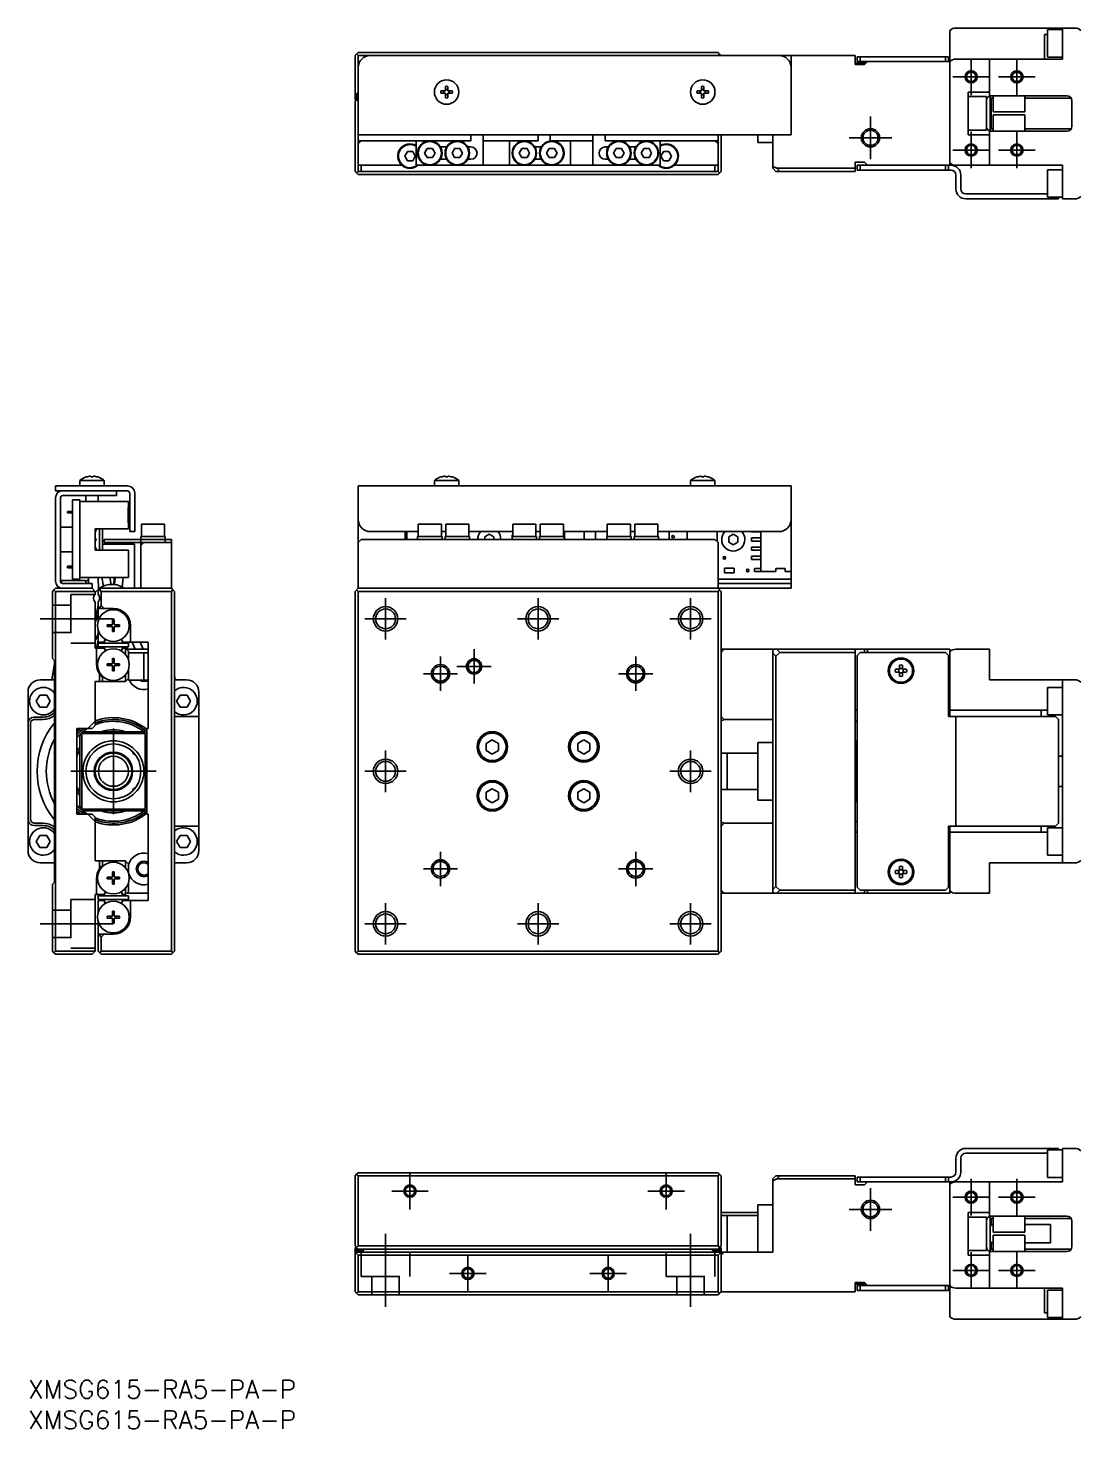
# Model space of a CAD drawing. Extents: x 0 to 560, y -8 to 222.
# Drawn here: x 0 to 172.6, y -8 to 221.7 of the extents above; entities that cross this region are included whole.
import ezdxf

# ---------------------------------------------------------------- set-up
doc = ezdxf.new("R2010")
doc.units = 0
doc.header["$LTSCALE"] = 0.5
doc.linetypes.add('CENTER', pattern=[50.8, 31.75, -6.35, 6.35, -6.35])
doc.linetypes.add('DASHED', pattern=[19.05, 12.7, -6.35])
for name, color, linetype in [('MSM_CENTER', 1, 'CENTER'), ('MSM_CONTINUOUS', 7, 'CONTINUOUS'), ('MSM_DASHED', 4, 'DASHED'), ('MSM_NARROW', 5, 'CONTINUOUS'), ('MSM_PART_NUMBER', 7, 'CONTINUOUS')]:
    doc.layers.add(name, color=color, linetype=linetype)
doc.styles.get("Standard").update_dxf_attribs({"font": 'txt.shx', "height": 1, "bigfont": 'bigfont.shx'})

# ---------------------------------------------------------------- blocks, each defined once
blk = doc.blocks.new('*U2')
at = {"layer": 'MSM_PART_NUMBER'}
blk.add_text('XMSG615-RA5-PA-P', height=3, dxfattribs=at).set_placement((0, -3))
blk = doc.blocks.new('*U3')
at = {"layer": 'MSM_PART_NUMBER'}
blk.add_text('XMSG615-RA5-PA-P', height=3, dxfattribs=at).set_placement((0, -8))

msp = doc.modelspace()

# ---------------------------------------------------------------- linework, layer by layer
at = {"layer": 'MSM_CENTER'}
for p, q in [((154.62, 216.66), (154.62, 210.66)), ((162.12, 216.66), (162.12, 210.66)), ((151.62, 213.66), (157.62, 213.66)), ((159.12, 213.66), (165.12, 213.66)), ((138.12, 200.16), (138.12, 207.16)), ((154.62, 204.66), (154.62, 198.66)), ((162.12, 204.66), (162.12, 198.66)), ((134.62, 203.66), (141.62, 203.66)), ((151.62, 201.66), (157.62, 201.66)), ((159.12, 201.66), (165.12, 201.66)), ((58.62, 121.41), (58.62, 128.21)), ((83.62, 121.41), (83.62, 128.21)), ((108.62, 121.41), (108.62, 128.21)), ((14, 124.81), (2, 124.81)), ((55.22, 124.81), (62.02, 124.81)), ((80.22, 124.81), (87.02, 124.81)), ((105.22, 124.81), (112.02, 124.81)), ((73.12, 114.21), (73.12, 119.81)), ((67.62, 113.01), (67.62, 118.61)), ((99.62, 113.01), (99.62, 118.61)), ((64.82, 115.81), (70.42, 115.81)), ((70.32, 117.01), (75.92, 117.01)), ((96.82, 115.81), (102.42, 115.81)), ((14, 92.81), (14, 106.81)), ((58.62, 96.41), (58.62, 103.21)), ((108.62, 96.41), (108.62, 103.21)), ((7, 99.81), (21, 99.81)), ((55.22, 99.81), (62.02, 99.81)), ((105.22, 99.81), (112.02, 99.81)), ((67.62, 81.01), (67.62, 86.61)), ((99.62, 81.01), (99.62, 86.61)), ((64.82, 83.81), (70.42, 83.81)), ((96.82, 83.81), (102.42, 83.81)), ((58.62, 71.41), (58.62, 78.21)), ((83.62, 71.41), (83.62, 78.21)), ((108.62, 71.41), (108.62, 78.21)), ((14, 74.81), (2, 74.81)), ((55.22, 74.81), (62.02, 74.81)), ((80.22, 74.81), (87.02, 74.81)), ((105.22, 74.81), (112.02, 74.81)), ((62.62, 34), (62.62, 28)), ((104.62, 34), (104.62, 28)), ((154.62, 33), (154.62, 27)), ((162.12, 33), (162.12, 27)), ((59.62, 31), (65.62, 31)), ((101.62, 31), (107.62, 31)), ((138.12, 24.5), (138.12, 31.5)), ((151.62, 30), (157.62, 30)), ((159.12, 30), (165.12, 30)), ((134.62, 28), (141.62, 28)), ((58.62, 24), (58.62, 12)), ((108.62, 24), (108.62, 12)), ((154.62, 21), (154.62, 15)), ((162.12, 21), (162.12, 15)), ((72.12, 20.5), (72.12, 14.5)), ((95.12, 20.5), (95.12, 14.5)), ((69.12, 17.5), (75.12, 17.5)), ((92.12, 17.5), (98.12, 17.5)), ((151.62, 18), (157.62, 18)), ((159.12, 18), (165.12, 18))]:
    msp.add_line(p, q, dxfattribs=at)
at = {"layer": 'MSM_CONTINUOUS'}
for p, q in [((151.12, 216.18), (151.12, 221.28)), ((152.12, 221.66), (171.62, 221.66)), ((166.62, 220.61), (167.12, 220.61)), ((166.62, 216.56), (166.62, 220.61)), ((167.12, 221.41), (167.12, 216.91)), ((169.62, 221.41), (167.12, 221.41)), ((169.62, 221.66), (169.62, 216.56)), ((53.62, 217.16), (54.12, 217.66)), ((53.62, 217.16), (53.62, 209.96)), ((53.87, 217.41), (54.12, 217.16)), ((54.12, 217.66), (113.12, 217.66)), ((54.12, 198.16), (54.12, 217.16)), ((54.12, 217.16), (135.62, 217.16)), ((113.62, 217.16), (113.12, 217.66)), ((113.12, 217.16), (113.37, 217.41)), ((125.12, 217.16), (125.12, 204.16)), ((135.62, 217.16), (135.62, 215.66)), ((137.37, 215.91), (135.62, 215.91)), ((135.92, 216.16), (135.92, 216.96)), ((135.92, 216.96), (150.92, 216.96)), ((151.12, 216.16), (135.92, 216.16)), ((136.42, 216.96), (136.42, 216.16)), ((137.62, 216.16), (137.12, 215.66)), ((150.42, 216.16), (150.42, 216.96)), ((150.92, 216.96), (150.92, 216.16)), ((151.12, 199.16), (151.12, 216.16)), ((152.12, 216.56), (169.62, 216.56)), ((157.62, 216.56), (157.62, 210.53)), ((167.12, 216.91), (169.62, 216.91)), ((135.62, 215.66), (137.12, 215.66)), ((67.7, 211.36), (68.42, 211.36)), ((68.42, 211.36), (68.42, 212.09)), ((68.82, 212.09), (68.82, 211.36)), ((68.82, 211.36), (69.55, 211.36)), ((109.7, 211.36), (110.42, 211.36)), ((110.42, 211.36), (110.42, 212.09)), ((110.82, 212.09), (110.82, 211.36)), ((110.82, 211.36), (111.55, 211.36)), ((54.12, 211.16), (53.62, 210.66)), ((54.12, 210.66), (53.62, 210.66)), ((53.62, 210.44), (54.12, 210.44)), ((53.62, 209.66), (54.12, 210.16)), ((53.72, 209.86), (53.62, 209.96)), ((53.62, 198.16), (53.62, 209.66)), ((53.72, 209.76), (53.72, 209.96)), ((53.87, 209.91), (54.12, 209.66)), ((54.12, 210.26), (54.02, 210.26)), ((68.42, 210.96), (67.7, 210.96)), ((68.42, 210.23), (68.42, 210.96)), ((68.82, 210.96), (68.82, 210.23)), ((69.55, 210.96), (68.82, 210.96)), ((110.42, 210.96), (109.7, 210.96)), ((110.42, 210.23), (110.42, 210.96)), ((110.82, 210.96), (110.82, 210.23)), ((111.55, 210.96), (110.82, 210.96)), ((154.12, 211.16), (157.62, 211.16)), ((154.12, 204.16), (154.12, 211.16)), ((157.12, 210.41), (154.12, 210.41)), ((157.12, 204.91), (157.12, 210.41)), ((157.62, 210.53), (157.72, 210.53)), ((157.64, 210.51), (157.72, 210.53)), ((157.72, 204.79), (157.72, 210.54)), ((157.92, 210.16), (157.72, 209.96)), ((157.92, 210.56), (170.32, 210.56)), ((157.92, 210.16), (157.92, 205.16)), ((158.22, 210.16), (157.92, 210.16)), ((158.22, 210.56), (158.22, 207.91)), ((163.42, 207.91), (163.42, 210.56)), ((171.02, 210.16), (163.42, 210.16)), ((171.12, 209.76), (171.12, 205.56)), ((158.22, 207.91), (163.42, 207.91)), ((158.22, 207.41), (158.22, 204.76)), ((163.42, 207.41), (158.22, 207.41)), ((163.42, 204.76), (163.42, 207.41)), ((154.12, 204.91), (157.12, 204.91)), ((157.62, 204.79), (157.62, 199.16)), ((157.62, 204.79), (157.72, 204.79)), ((157.72, 204.79), (157.63, 204.82)), ((157.72, 205.36), (157.92, 205.16)), ((157.92, 205.16), (158.22, 205.16)), ((170.32, 204.76), (157.92, 204.76)), ((163.42, 205.16), (171.02, 205.16)), ((125.12, 204.16), (54.12, 204.16)), ((72.62, 203.16), (54.12, 203.16)), ((54.12, 202.66), (54.62, 203.16)), ((63.62, 199.16), (63.62, 203.16)), ((68.64, 202.16), (67.61, 202.16)), ((72.62, 202.16), (72.11, 202.16)), ((72.62, 203.16), (72.62, 204.16)), ((74.62, 204.16), (74.62, 199.16)), ((83.62, 203.16), (74.62, 203.16)), ((78.92, 203.16), (78.92, 199.16)), ((84.14, 202.16), (83.11, 202.16)), ((83.62, 203.16), (83.62, 204.16)), ((85.62, 204.16), (85.62, 203.16)), ((85.62, 203.16), (92.62, 203.16)), ((88.92, 199.16), (88.92, 203.16)), ((92.62, 204.16), (92.62, 199.16)), ((94.62, 204.16), (94.62, 203.16)), ((94.62, 203.16), (113.12, 203.16)), ((95.14, 202.16), (94.62, 202.16)), ((99.64, 202.16), (98.61, 202.16)), ((103.62, 199.16), (103.62, 203.16)), ((112.62, 203.16), (113.12, 202.66)), ((113.12, 204.16), (113.12, 198.16)), ((113.62, 204.16), (113.62, 198.16)), ((119.62, 202.91), (119.62, 204.16)), ((119.62, 202.91), (122.12, 202.91)), ((122.12, 198.66), (122.12, 204.16)), ((157.62, 204.16), (154.12, 204.16)), ((61.76, 200.66), (62.19, 201.41)), ((62.19, 199.91), (61.76, 200.66)), ((62.19, 201.41), (63.06, 201.41)), ((63.06, 199.91), (62.19, 199.91)), ((63.06, 201.41), (63.49, 200.66)), ((63.49, 200.66), (63.06, 199.91)), ((65.01, 201.16), (65.44, 201.91)), ((65.44, 200.41), (65.01, 201.16)), ((65.44, 201.91), (66.31, 201.91)), ((66.31, 200.41), (65.44, 200.41)), ((66.31, 201.91), (66.74, 201.16)), ((66.74, 201.16), (66.31, 200.41)), ((67.61, 200.16), (68.64, 200.16)), ((69.51, 201.16), (69.94, 201.91)), ((69.94, 200.41), (69.51, 201.16)), ((69.94, 201.91), (70.81, 201.91)), ((70.81, 200.41), (69.94, 200.41)), ((70.81, 201.91), (71.24, 201.16)), ((71.24, 201.16), (70.81, 200.41)), ((72.11, 200.16), (72.62, 200.16)), ((80.51, 201.16), (80.94, 201.91)), ((80.94, 200.41), (80.51, 201.16)), ((80.94, 201.91), (81.81, 201.91)), ((81.81, 200.41), (80.94, 200.41)), ((81.81, 201.91), (82.24, 201.16)), ((82.24, 201.16), (81.81, 200.41)), ((83.11, 200.16), (84.14, 200.16)), ((85.01, 201.16), (85.44, 201.91)), ((85.44, 200.41), (85.01, 201.16)), ((85.44, 201.91), (86.31, 201.91)), ((86.31, 200.41), (85.44, 200.41)), ((86.31, 201.91), (86.74, 201.16)), ((86.74, 201.16), (86.31, 200.41)), ((94.62, 200.16), (95.14, 200.16)), ((96.01, 201.16), (96.44, 201.91)), ((96.44, 200.41), (96.01, 201.16)), ((96.44, 201.91), (97.31, 201.91)), ((97.31, 200.41), (96.44, 200.41)), ((97.31, 201.91), (97.74, 201.16)), ((97.74, 201.16), (97.31, 200.41)), ((98.61, 200.16), (99.64, 200.16)), ((100.51, 201.16), (100.94, 201.91)), ((100.94, 200.41), (100.51, 201.16)), ((100.94, 201.91), (101.81, 201.91)), ((101.81, 200.41), (100.94, 200.41)), ((101.81, 201.91), (102.24, 201.16)), ((102.24, 201.16), (101.81, 200.41)), ((103.76, 200.66), (104.19, 201.41)), ((104.19, 199.91), (103.76, 200.66)), ((104.19, 201.41), (105.06, 201.41)), ((105.06, 199.91), (104.19, 199.91)), ((105.06, 201.41), (105.49, 200.66)), ((105.49, 200.66), (105.06, 199.91)), ((54.12, 197.66), (53.62, 198.16)), ((54.12, 198.16), (53.87, 197.91)), ((54.12, 199.16), (61.3, 199.16)), ((113.12, 198.16), (54.12, 198.16)), ((113.12, 197.66), (54.12, 197.66)), ((54.62, 199.16), (54.62, 198.16)), ((103.62, 199.16), (63.62, 199.16)), ((105.95, 199.16), (113.12, 199.16)), ((112.62, 198.16), (112.62, 199.16)), ((113.37, 197.91), (113.12, 198.16)), ((113.12, 197.66), (113.62, 198.16)), ((122.12, 198.97), (122.74, 198.66)), ((122.62, 198.16), (122.12, 198.66)), ((135.62, 198.16), (122.62, 198.16)), ((122.74, 198.66), (135.62, 198.66)), ((122.74, 198.66), (123.24, 198.16)), ((137.12, 199.66), (135.62, 199.66)), ((135.62, 199.66), (135.62, 198.16)), ((135.92, 198.36), (135.92, 199.16)), ((135.92, 199.16), (151.32, 199.16)), ((151.32, 198.36), (135.92, 198.36)), ((136.42, 199.16), (136.42, 198.36)), ((137.12, 199.66), (137.62, 199.16)), ((150.42, 198.36), (150.42, 199.16)), ((150.92, 199.16), (150.92, 198.36)), ((169.62, 199.16), (152.12, 199.16)), ((152.12, 197.56), (152.12, 195.26)), ((152.92, 197.56), (152.92, 195.26)), ((167.12, 198.41), (167.12, 193.91)), ((169.62, 198.41), (167.12, 198.41)), ((169.62, 193.66), (169.62, 199.16)), ((153.72, 194.46), (167.12, 194.46)), ((168.92, 193.66), (153.72, 193.66)), ((167.12, 193.91), (169.62, 193.91)), ((168.42, 193.66), (168.42, 193.91)), ((168.92, 193.91), (168.92, 193.66)), ((171.62, 193.66), (169.62, 193.66)), ((12.5, 147.5), (8.5, 147.5)), ((8.5, 147.5), (8.5, 146.61)), ((9.57, 148.06), (9.55, 148.06)), ((10.3, 148.06), (10.3, 148.19)), ((10.7, 148.06), (10.3, 148.06)), ((10.7, 148.19), (10.7, 148.06)), ((11.45, 148.06), (11.43, 148.06)), ((12.5, 146.61), (12.5, 147.5)), ((70.62, 147.5), (66.62, 147.5)), ((66.62, 147.5), (66.62, 146.61)), ((67.7, 148.06), (67.67, 148.06)), ((68.42, 148.06), (68.42, 148.19)), ((68.82, 148.06), (68.42, 148.06)), ((68.82, 148.19), (68.82, 148.06)), ((69.57, 148.06), (69.55, 148.06)), ((70.62, 146.61), (70.62, 147.5)), ((112.62, 147.5), (108.62, 147.5)), ((108.62, 147.5), (108.62, 146.61)), ((109.7, 148.06), (109.67, 148.06)), ((110.42, 148.06), (110.42, 148.19)), ((110.82, 148.06), (110.42, 148.06)), ((110.82, 148.19), (110.82, 148.06)), ((111.57, 148.06), (111.55, 148.06)), ((112.62, 146.61), (112.62, 147.5)), ((4.5, 145.81), (4.5, 146.61)), ((4.5, 146.61), (16.3, 146.61)), ((16.2, 145.81), (4.5, 145.81)), ((5.7, 145.01), (14.5, 145.01)), ((9.5, 145.01), (9.5, 144.06)), ((11.5, 144.06), (11.5, 145.01)), ((14.5, 145.81), (14.5, 145.01)), ((16.7, 139.11), (16.7, 145.31)), ((17.5, 145.41), (17.5, 139.11)), ((54.12, 146.61), (54.12, 129.81)), ((54.12, 146.61), (125.12, 146.61)), ((125.12, 146.61), (125.12, 129.81)), ((4.5, 144.61), (4.5, 131.01)), ((5.3, 144.61), (5.3, 131.01)), ((6.5, 142.43), (6.5, 142.18)), ((7.3, 142.43), (6.5, 142.43)), ((7.3, 144.31), (8.5, 144.31)), ((7.3, 131.31), (7.3, 144.31)), ((8.5, 131.31), (8.5, 144.31)), ((16.5, 144.06), (8.5, 144.06)), ((16.4, 140.56), (16.4, 143.06)), ((16.5, 143.06), (16.4, 143.06)), ((16.5, 143.06), (16.5, 144.06)), ((7.3, 142.18), (6.5, 142.18)), ((16.4, 142.26), (16.5, 142.26)), ((16.4, 141.88), (16.5, 141.88)), ((16.4, 141.73), (16.5, 141.73)), ((16.4, 141.36), (16.5, 141.36)), ((16.5, 140.56), (16.4, 140.56)), ((16.5, 141.36), (16.5, 142.26)), ((16.5, 139.56), (16.5, 140.56)), ((22.4, 140.31), (18.6, 140.31)), ((18.6, 140.31), (18.6, 138.31)), ((22.4, 138.31), (22.4, 140.31)), ((67.77, 140.31), (63.97, 140.31)), ((63.97, 140.31), (63.97, 138.31)), ((67.77, 138.31), (67.77, 140.31)), ((72.27, 140.31), (68.47, 140.31)), ((68.47, 140.31), (68.47, 138.31)), ((72.27, 138.31), (72.27, 140.31)), ((83.27, 140.31), (79.47, 140.31)), ((79.47, 140.31), (79.47, 138.31)), ((83.27, 138.31), (83.27, 140.31)), ((87.77, 140.31), (83.97, 140.31)), ((83.97, 140.31), (83.97, 138.31)), ((87.77, 138.31), (87.77, 140.31)), ((98.77, 140.31), (94.97, 140.31)), ((94.97, 140.31), (94.97, 138.31)), ((98.77, 138.31), (98.77, 140.31)), ((103.27, 140.31), (99.47, 140.31)), ((99.47, 140.31), (99.47, 138.31)), ((103.27, 138.31), (103.27, 140.31)), ((7.3, 139.81), (5.3, 139.81)), ((11, 136.06), (11, 139.56)), ((11, 139.56), (16.5, 139.56)), ((11.7, 139.56), (11.7, 136.06)), ((12.2, 139.56), (12.2, 136.06)), ((12.5, 137.31), (12.5, 137.81)), ((22.5, 137.81), (12.5, 137.81)), ((17.5, 139.11), (16.7, 139.11)), ((18.5, 138.31), (18.5, 129.81)), ((18.5, 138.31), (22.5, 138.31)), ((22.5, 137.31), (22.5, 138.31)), ((22.5, 137.81), (23.5, 137.81)), ((23.5, 137.81), (23.5, 129.81)), ((54.62, 137.81), (54.12, 137.31)), ((54.62, 137.81), (112.62, 137.81)), ((63.97, 139.11), (56.12, 139.11)), ((61.82, 137.81), (61.82, 139.11)), ((62.12, 137.81), (62.12, 139.11)), ((63.87, 138.31), (67.87, 138.31)), ((63.87, 138.31), (63.87, 137.81)), ((68.47, 139.11), (67.77, 139.11)), ((67.87, 137.81), (67.87, 138.31)), ((68.37, 138.31), (72.37, 138.31)), ((68.37, 138.31), (68.37, 137.81)), ((79.47, 139.11), (72.27, 139.11)), ((72.37, 137.81), (72.37, 138.31)), ((74.87, 138.24), (75.62, 138.67)), ((74.87, 137.81), (74.87, 138.24)), ((75.62, 138.67), (76.37, 138.24)), ((76.37, 138.24), (76.37, 137.81)), ((79.37, 138.31), (83.37, 138.31)), ((79.37, 138.31), (79.37, 137.81)), ((83.97, 139.11), (83.27, 139.11)), ((83.37, 137.81), (83.37, 138.31)), ((83.87, 138.31), (87.87, 138.31)), ((83.87, 138.31), (83.87, 137.81)), ((94.97, 139.11), (87.77, 139.11)), ((87.87, 137.81), (87.87, 138.31)), ((87.96, 139.11), (87.96, 137.81)), ((91.16, 137.81), (91.16, 139.11)), ((93.04, 139.11), (93.04, 137.81)), ((94.87, 138.31), (98.87, 138.31)), ((94.87, 138.31), (94.87, 137.81)), ((99.47, 139.11), (98.77, 139.11)), ((98.87, 137.81), (98.87, 138.31)), ((99.37, 138.31), (103.37, 138.31)), ((99.37, 138.31), (99.37, 137.81)), ((123.12, 139.11), (103.27, 139.11)), ((103.37, 137.81), (103.37, 138.31)), ((105.12, 137.81), (105.12, 139.11)), ((108.07, 137.81), (108.07, 139.11)), ((113.12, 137.31), (112.62, 137.81)), ((112.97, 139.11), (112.97, 137.46)), ((114.87, 138.24), (115.62, 138.67)), ((114.87, 137.37), (114.87, 138.24)), ((115.62, 138.67), (116.37, 138.24)), ((116.37, 138.24), (116.37, 137.37)), ((118.62, 139.06), (118.62, 139.11)), ((118.62, 139.06), (120.12, 139.06)), ((118.62, 137.56), (118.62, 138.06)), ((120.12, 138.06), (118.62, 138.06)), ((120.12, 139.11), (120.12, 132.56)), ((5.3, 135.81), (7.3, 135.81)), ((16.5, 136.06), (11, 136.06)), ((12.2, 137.06), (17.47, 137.06)), ((12.5, 137.31), (23.5, 137.31)), ((16.5, 131.56), (16.5, 136.06)), ((17.47, 137.06), (17.47, 129.81)), ((18.5, 136.81), (19, 137.31)), ((113.12, 137.31), (113.12, 129.81)), ((115.62, 136.94), (114.87, 137.37)), ((116.37, 137.37), (115.62, 136.94)), ((118.62, 137.56), (120.12, 137.56)), ((118.62, 136.06), (118.62, 136.56)), ((120.12, 136.56), (118.62, 136.56)), ((118.62, 136.06), (120.12, 136.06)), ((7.3, 133.43), (6.5, 133.43)), ((6.5, 133.43), (6.5, 133.18)), ((118.62, 134.56), (118.62, 135.06)), ((120.12, 135.06), (118.62, 135.06)), ((118.62, 134.56), (120.12, 134.56)), ((5.5, 131.11), (9.5, 131.11)), ((5.5, 131.11), (5.5, 130.66)), ((7.3, 133.18), (6.5, 133.18)), ((7.3, 131.31), (8.5, 131.31)), ((8.5, 131.56), (16.5, 131.56)), ((9.5, 130.61), (9.5, 131.11)), ((9.65, 131.06), (9.5, 131.06)), ((9.9, 131.56), (9.9, 130.61)), ((11.48, 131.56), (11.54, 129.68)), ((12.11, 131.56), (12.35, 130.17)), ((13.62, 130.45), (13.43, 131.56)), ((14.12, 131.56), (14.09, 130.44)), ((14.3, 131.56), (14.2, 130.43)), ((15.46, 130), (15.6, 131.56)), ((125.12, 131.31), (113.12, 131.31)), ((114.16, 133.13), (114.16, 132.33)), ((115.76, 133.13), (114.16, 133.13)), ((114.16, 132.33), (115.76, 132.33)), ((115.76, 132.33), (115.76, 133.13)), ((119.12, 132.56), (119.12, 133.06)), ((120.12, 133.06), (119.12, 133.06)), ((119.12, 132.56), (122.62, 132.56)), ((122.62, 133.06), (124.12, 133.06)), ((122.62, 132.56), (122.62, 133.06)), ((124.12, 132.56), (124.12, 133.06)), ((124.12, 132.56), (125.12, 132.56)), ((4, 129.31), (4.25, 129.56)), ((4, 118.31), (4, 129.31)), ((4.25, 129.56), (4.5, 129.81)), ((4.5, 129.31), (4.25, 129.56)), ((4.5, 129.81), (10.5, 129.81)), ((4.5, 129.31), (4.5, 70.31)), ((11, 129.31), (4.5, 129.31)), ((5.7, 130.61), (10.5, 130.61)), ((10.5, 130.61), (10.5, 129.81)), ((10.5, 129.81), (11, 129.31)), ((11, 129.31), (11, 128.87)), ((11.5, 129.31), (12, 129.81)), ((11.5, 128.87), (11.5, 129.31)), ((12, 129.31), (11.75, 129.56)), ((12, 129.81), (23.5, 129.81)), ((23.5, 129.31), (12, 129.31)), ((12, 129.31), (12, 127.01)), ((23.5, 129.81), (23.75, 129.56)), ((23.75, 129.56), (23.5, 129.31)), ((23.5, 70.31), (23.5, 129.31)), ((23.75, 129.56), (24, 129.31)), ((24, 129.31), (24, 70.31)), ((54.12, 129.81), (53.62, 129.31)), ((53.62, 70.31), (53.62, 129.31)), ((53.87, 129.56), (54.12, 129.31)), ((54.12, 129.81), (125.12, 129.81)), ((54.12, 129.31), (54.12, 70.31)), ((113.12, 129.31), (54.12, 129.31)), ((125.12, 130.61), (113.12, 130.61)), ((113.62, 129.31), (113.12, 129.81)), ((113.12, 129.31), (113.37, 129.56)), ((113.12, 70.31), (113.12, 129.31)), ((113.62, 129.31), (113.62, 70.31)), ((11, 127.54), (11, 120.01)), ((11.5, 126.97), (11, 124.67)), ((11.5, 124.42), (11.5, 127.54)), ((14, 126.51), (11.5, 126.51)), ((12, 127.01), (11.65, 126.51)), ((12.5, 126.51), (12, 127.01)), ((11.5, 125.44), (11, 124.26)), ((13.86, 124.71), (14.15, 124.71)), ((13.86, 123.91), (13.86, 124.71)), ((14.15, 124.18), (13.86, 124.18)), ((14.15, 123.91), (14.15, 124.71)), ((11, 121.19), (11.5, 122.37)), ((11.5, 121.01), (11.5, 122.99)), ((13, 123.85), (13.8, 123.85)), ((13, 123.85), (13, 123.56)), ((13, 123.56), (13.8, 123.56)), ((13.53, 123.56), (13.53, 123.85)), ((13.86, 122.71), (13.86, 123.5)), ((13.86, 123.24), (14.15, 123.24)), ((13.86, 122.71), (14.15, 122.71)), ((14.15, 122.71), (14.15, 123.5)), ((14.21, 123.85), (15, 123.85)), ((14.21, 123.56), (15, 123.56)), ((14.47, 123.56), (14.47, 123.85)), ((15, 123.85), (15, 123.56)), ((16.8, 123.71), (16.8, 121.01)), ((11, 120.01), (12.45, 120.01)), ((11.21, 120.01), (11.5, 121.32)), ((11.23, 117.35), (11.23, 120.01)), ((12.45, 121.01), (11.5, 121.01)), ((11.5, 120.21), (11.5, 120.81)), ((16.5, 120.81), (11.5, 120.81)), ((16.5, 120.21), (11.5, 120.21)), ((12.33, 120.01), (12.34, 120.21)), ((12.39, 120.81), (12.41, 121.01)), ((12.62, 121.3), (12.45, 121.01)), ((12.58, 119.78), (12.45, 120.01)), ((12.58, 121.21), (12.57, 121.21)), ((12.58, 119.81), (12.57, 119.81)), ((12.63, 121.32), (12.63, 121.31)), ((15.55, 121.01), (15.38, 121.3)), ((15.55, 120.01), (15.42, 119.78)), ((15.43, 119.81), (15.42, 119.81)), ((19.7, 121.01), (15.55, 121.01)), ((15.55, 120.01), (16, 120.01)), ((15.93, 121.01), (15.99, 120.81)), ((16, 118.97), (16, 120.01)), ((16, 120.01), (16.5, 119.51)), ((16.19, 120.21), (16.31, 119.81)), ((19.7, 119.81), (16.2, 119.81)), ((16.5, 120.21), (16.5, 120.81)), ((16.5, 119.51), (16.5, 118.02)), ((17.08, 121.01), (17.59, 119.81)), ((17.57, 119.81), (17.53, 119.94)), ((18.89, 119.81), (18.38, 121.01)), ((19.7, 106.81), (19.7, 121.01)), ((113.62, 119.31), (114.12, 119.81)), ((151.12, 119.81), (113.62, 119.81)), ((122.12, 79.81), (122.12, 119.81)), ((122.74, 119.81), (123.24, 119.31)), ((135.62, 119.81), (135.62, 79.81)), ((137.12, 119.31), (137.12, 119.81)), ((137.62, 119.81), (137.62, 119.31)), ((151.12, 108.81), (151.12, 119.81)), ((152.12, 119.81), (157.62, 119.81)), ((157.62, 114.81), (157.62, 119.81)), ((3.88, 114.81), (4.35, 117.49)), ((4.35, 117.96), (4, 118.31)), ((4.35, 81.66), (4.35, 117.96)), ((13, 117.45), (13.8, 117.45)), ((13, 117.45), (13, 117.16)), ((13, 117.16), (13.8, 117.16)), ((13.53, 117.16), (13.53, 117.45)), ((13.86, 118.31), (14.15, 118.31)), ((13.86, 117.51), (13.86, 118.31)), ((14.15, 117.78), (13.86, 117.78)), ((14.15, 117.51), (14.15, 118.31)), ((14.21, 117.45), (15, 117.45)), ((14.21, 117.16), (15, 117.16)), ((14.47, 117.16), (14.47, 117.45)), ((15, 117.45), (15, 117.16)), ((19.7, 119.26), (16.5, 119.26)), ((19, 114.76), (19, 119.26)), ((122.62, 118.69), (122.12, 119.19)), ((123.24, 119.31), (122.62, 118.69)), ((122.62, 118.69), (122.62, 80.92)), ((135.62, 119.31), (123.24, 119.31)), ((136.42, 119.31), (135.92, 118.81)), ((135.92, 118.81), (135.92, 80.81)), ((150.42, 119.31), (136.42, 119.31)), ((142.88, 117.23), (142.88, 116.55)), ((143.36, 116.55), (143.36, 117.23)), ((150.92, 118.81), (150.42, 119.31)), ((150.92, 108.81), (150.92, 118.81)), ((11.7, 114.51), (11.7, 115.79)), ((12.2, 115.23), (12.2, 114.51)), ((13.86, 116.31), (13.86, 117.1)), ((13.86, 116.84), (14.15, 116.84)), ((13.86, 116.31), (14.15, 116.31)), ((14.15, 116.31), (14.15, 117.1)), ((16, 114.51), (16, 115.64)), ((16.5, 115.01), (16, 114.51)), ((16.5, 116.59), (16.5, 114.76)), ((24, 115.51), (24.12, 114.81)), ((142.88, 116.55), (142.21, 116.55)), ((142.21, 116.07), (142.88, 116.07)), ((142.88, 116.07), (142.88, 115.39)), ((144.04, 116.55), (143.36, 116.55)), ((143.36, 115.39), (143.36, 116.07)), ((143.36, 116.07), (144.04, 116.07)), ((0, 112.81), (0, 86.81)), ((2, 114.81), (4.35, 114.81)), ((16, 114.51), (11, 114.51)), ((11, 114.51), (11, 107.31)), ((16.5, 114.76), (19.7, 114.76)), ((26, 114.81), (24, 114.81)), ((28, 112.81), (28, 108.81)), ((171.62, 114.81), (157.62, 114.81)), ((167.12, 113.56), (167.12, 109.06)), ((169.62, 113.56), (167.12, 113.56)), ((169.62, 84.81), (169.62, 114.81)), ((1.35, 111.31), (1.92, 112.31)), ((1.92, 110.31), (1.35, 111.31)), ((1.92, 112.31), (3.08, 112.31)), ((3.08, 110.31), (1.92, 110.31)), ((3.08, 112.31), (3.65, 111.31)), ((3.65, 111.31), (3.08, 110.31)), ((24.35, 111.31), (24.92, 112.31)), ((24.92, 110.31), (24.35, 111.31)), ((24.92, 112.31), (26.08, 112.31)), ((26.08, 110.31), (24.92, 110.31)), ((26.08, 112.31), (26.65, 111.31)), ((26.65, 111.31), (26.08, 110.31)), ((1, 108.71), (2.5, 108.71)), ((1.13, 108.32), (2.5, 108.32)), ((9.79, 106.81), (11, 108.01)), ((28, 108.81), (24, 108.81)), ((28, 108.81), (28, 90.81)), ((114.12, 108.29), (113.62, 108.79)), ((113.62, 108.11), (114.12, 108.29)), ((122.12, 108.29), (114.12, 108.29)), ((135.92, 109.81), (135.62, 109.81)), ((135.62, 108.06), (135.92, 108.06)), ((167.12, 109.81), (150.92, 109.81)), ((150.92, 108.81), (168.42, 108.81)), ((152.12, 90.81), (152.12, 108.81)), ((166.12, 108.81), (166.12, 109.81)), ((167.12, 109.06), (169.62, 109.06)), ((168.92, 108.31), (168.42, 108.81)), ((168.92, 108.31), (168.92, 91.31)), ((0.38, 92.03), (0.38, 107.58)), ((10.5, 106.81), (8, 106.81)), ((8, 106.81), (8, 92.81)), ((8.5, 105.51), (9, 106.01)), ((8.8, 105.81), (8.8, 93.81)), ((9, 106.01), (9.3, 106.31)), ((19, 106.01), (9, 106.01)), ((9.3, 106.31), (18.7, 106.31)), ((11, 107.31), (10.5, 106.81)), ((18.7, 106.31), (19, 106.01)), ((19.5, 105.51), (19, 106.01)), ((19.2, 93.81), (19.2, 105.81)), ((19.5, 92.81), (19.5, 106.81)), ((19.5, 106.81), (19.7, 106.81)), ((8.5, 94.11), (8.5, 105.51)), ((75.12, 104.38), (76.12, 104.96)), ((75.12, 103.23), (75.12, 104.38)), ((76.12, 104.96), (77.12, 104.38)), ((77.12, 104.38), (77.12, 103.23)), ((90.12, 104.38), (91.12, 104.96)), ((90.12, 103.23), (90.12, 104.38)), ((91.12, 104.96), (92.12, 104.38)), ((92.12, 104.38), (92.12, 103.23)), ((119.62, 95.06), (119.62, 104.56)), ((122.12, 104.56), (119.62, 104.56)), ((135.82, 104.81), (135.62, 104.61)), ((135.82, 104.81), (135.82, 94.81)), ((135.92, 104.81), (135.82, 104.81)), ((17.2, 102.78), (17.2, 102.97)), ((17.2, 102.78), (17.43, 102.56)), ((17.43, 102.73), (17.43, 102.56)), ((17.43, 102.56), (17.56, 102.56)), ((17.56, 102.56), (17.56, 102.56)), ((76.12, 102.65), (75.12, 103.23)), ((77.12, 103.23), (76.12, 102.65)), ((91.12, 102.65), (90.12, 103.23)), ((92.12, 103.23), (91.12, 102.65)), ((119.62, 102.81), (113.62, 102.81)), ((114.62, 96.81), (114.62, 102.81)), ((169.62, 102.31), (168.92, 102.31)), ((11.04, 98.75), (11.04, 98.74)), ((12.56, 97.01), (12.63, 97.01)), ((12.69, 96.94), (12.63, 97.01)), ((15.38, 97.01), (15.31, 96.94)), ((15.38, 97.01), (15.44, 97.01)), ((16.97, 98.74), (16.97, 98.74)), ((17.43, 97.06), (17.2, 96.83)), ((17.2, 96.64), (17.2, 96.83)), ((17.43, 97.06), (17.43, 96.89)), ((17.56, 97.06), (17.43, 97.06)), ((17.56, 97.06), (17.56, 97.06)), ((75.12, 96.38), (76.12, 96.96)), ((76.12, 96.96), (77.12, 96.38)), ((90.12, 96.38), (91.12, 96.96)), ((91.12, 96.96), (92.12, 96.38)), ((113.62, 96.81), (119.62, 96.81)), ((168.92, 97.31), (169.62, 97.31)), ((75.12, 95.23), (75.12, 96.38)), ((76.12, 94.65), (75.12, 95.23)), ((77.12, 95.23), (76.12, 94.65)), ((77.12, 96.38), (77.12, 95.23)), ((90.12, 95.23), (90.12, 96.38)), ((91.12, 94.65), (90.12, 95.23)), ((92.12, 95.23), (91.12, 94.65)), ((92.12, 96.38), (92.12, 95.23)), ((119.62, 95.06), (122.12, 95.06)), ((135.62, 95.01), (135.82, 94.81)), ((135.82, 94.81), (135.92, 94.81)), ((8, 92.81), (10.5, 92.81)), ((8.8, 93.81), (8.5, 94.11)), ((8.8, 93.81), (9, 93.61)), ((9, 93.61), (19, 93.61)), ((9.3, 93.31), (9, 93.61)), ((18.7, 93.31), (9.3, 93.31)), ((11, 91.6), (9.79, 92.81)), ((10.5, 92.81), (11, 92.31)), ((11, 92.31), (11, 85.11)), ((19, 93.61), (18.7, 93.31)), ((19, 93.61), (19.2, 93.81)), ((19.5, 94.11), (19.2, 93.81)), ((19.7, 92.81), (19.5, 92.81)), ((19.7, 78.61), (19.7, 92.81)), ((2.5, 90.91), (1, 90.91)), ((2.5, 91.29), (1.13, 91.29)), ((24, 90.81), (28, 90.81)), ((28, 90.81), (28, 86.81)), ((114.12, 91.32), (113.62, 91.5)), ((113.62, 90.82), (114.12, 91.32)), ((114.12, 91.32), (122.12, 91.32)), ((135.92, 91.56), (135.62, 91.56)), ((135.62, 89.81), (135.92, 89.81)), ((150.92, 80.81), (150.92, 90.81)), ((150.92, 90.81), (168.42, 90.81)), ((150.92, 89.81), (167.12, 89.81)), ((151.12, 79.81), (151.12, 90.81)), ((166.12, 89.81), (166.12, 90.81)), ((167.12, 90.56), (167.12, 86.06)), ((169.62, 90.56), (167.12, 90.56)), ((168.42, 90.81), (168.92, 91.31)), ((1.35, 88.31), (1.92, 89.31)), ((1.92, 87.31), (1.35, 88.31)), ((1.92, 89.31), (3.08, 89.31)), ((3.08, 87.31), (1.92, 87.31)), ((3.08, 89.31), (3.65, 88.31)), ((3.65, 88.31), (3.08, 87.31)), ((24.35, 88.31), (24.92, 89.31)), ((24.92, 87.31), (24.35, 88.31)), ((24.92, 89.31), (26.08, 89.31)), ((26.08, 87.31), (24.92, 87.31)), ((26.08, 89.31), (26.65, 88.31)), ((26.65, 88.31), (26.08, 87.31)), ((11, 85.11), (16, 85.11)), ((11.7, 83.82), (11.7, 85.11)), ((12.2, 85.11), (12.2, 84.39)), ((16, 83.97), (16, 85.11)), ((16, 85.11), (16.5, 84.61)), ((167.12, 86.06), (169.62, 86.06)), ((4.35, 84.81), (2, 84.81)), ((13.86, 83.31), (14.15, 83.31)), ((13.86, 82.51), (13.86, 83.31)), ((14.15, 82.78), (13.86, 82.78)), ((14.15, 82.51), (14.15, 83.31)), ((16.5, 84.61), (16.5, 83.02)), ((24, 84.81), (26, 84.81)), ((142.88, 83.55), (142.21, 83.55)), ((142.21, 83.07), (142.88, 83.07)), ((142.88, 84.23), (142.88, 83.55)), ((142.88, 83.07), (142.88, 82.39)), ((143.36, 83.55), (143.36, 84.23)), ((144.04, 83.55), (143.36, 83.55)), ((143.36, 82.39), (143.36, 83.07)), ((143.36, 83.07), (144.04, 83.07)), ((157.62, 84.81), (171.62, 84.81)), ((157.62, 84.81), (157.62, 79.81)), ((4, 81.31), (4.35, 81.66)), ((4, 70.31), (4, 81.31)), ((11.23, 79.61), (11.23, 82.26)), ((13, 82.45), (13.8, 82.45)), ((13, 82.45), (13, 82.16)), ((13, 82.16), (13.8, 82.16)), ((13.53, 82.16), (13.53, 82.45)), ((13.86, 81.31), (13.86, 82.1)), ((13.86, 81.84), (14.15, 81.84)), ((13.86, 81.31), (14.15, 81.31)), ((14.15, 81.31), (14.15, 82.1)), ((14.21, 82.45), (15, 82.45)), ((14.21, 82.16), (15, 82.16)), ((14.47, 82.16), (14.47, 82.45)), ((15, 82.45), (15, 82.16)), ((16, 79.61), (16, 80.64)), ((16.5, 81.59), (16.5, 80.11)), ((122.12, 80.42), (122.62, 80.92)), ((122.62, 80.92), (123.24, 80.31)), ((135.92, 80.81), (136.42, 80.31)), ((150.42, 80.31), (150.92, 80.81)), ((12.45, 79.61), (11, 79.61)), ((11, 79.61), (11, 70.31)), ((11.5, 78.81), (11.5, 79.41)), ((16.5, 79.41), (11.5, 79.41)), ((16.5, 78.81), (11.5, 78.81)), ((11.5, 78.61), (12.45, 78.61)), ((11.5, 76.62), (11.5, 78.61)), ((12.45, 79.61), (12.58, 79.83)), ((12.45, 78.61), (12.62, 78.31)), ((12.58, 79.81), (12.57, 79.81)), ((15.38, 78.31), (15.55, 78.61)), ((15.42, 79.83), (15.55, 79.61)), ((15.43, 79.81), (15.42, 79.81)), ((16, 79.61), (15.55, 79.61)), ((15.55, 78.61), (19.7, 78.61)), ((16.5, 80.11), (16, 79.61)), ((19.7, 79.81), (16.2, 79.81)), ((16.5, 78.81), (16.5, 79.41)), ((16.8, 78.61), (16.8, 75.91)), ((114.12, 79.81), (113.62, 80.31)), ((113.62, 79.81), (151.12, 79.81)), ((123.24, 80.31), (122.74, 79.81)), ((123.24, 80.31), (135.62, 80.31)), ((136.42, 80.31), (150.42, 80.31)), ((137.12, 79.81), (137.12, 80.31)), ((137.62, 80.31), (137.62, 79.81)), ((157.62, 79.81), (152.12, 79.81)), ((13, 76.05), (13.8, 76.05)), ((13, 76.05), (13, 75.76)), ((13.53, 75.76), (13.53, 76.05)), ((13.86, 76.91), (14.15, 76.91)), ((13.86, 76.11), (13.86, 76.91)), ((14.15, 76.38), (13.86, 76.38)), ((14.15, 76.11), (14.15, 76.91)), ((14.21, 76.05), (15, 76.05)), ((14.47, 75.76), (14.47, 76.05)), ((15, 76.05), (15, 75.76)), ((11.5, 70.31), (11.5, 75.19)), ((13, 75.76), (13.8, 75.76)), ((13.86, 74.91), (13.86, 75.7)), ((13.86, 75.44), (14.15, 75.44)), ((13.86, 74.91), (14.15, 74.91)), ((14.15, 74.91), (14.15, 75.7)), ((14.21, 75.76), (15, 75.76)), ((11.5, 73.11), (14, 73.11)), ((11.65, 73.11), (12, 72.61)), ((12, 72.61), (12.5, 73.11)), ((12, 72.61), (12, 70.31)), ((4.25, 70.06), (4, 70.31)), ((4.25, 70.06), (4.5, 70.31)), ((4.5, 69.81), (4.25, 70.06)), ((4.5, 70.31), (11, 70.31)), ((10.5, 69.81), (4.5, 69.81)), ((11, 70.31), (10.5, 69.81)), ((12, 69.81), (11.5, 70.31)), ((11.75, 70.06), (12, 70.31)), ((12, 70.31), (23.5, 70.31)), ((23.5, 69.81), (12, 69.81)), ((23.5, 70.31), (23.75, 70.06)), ((23.75, 70.06), (23.5, 69.81)), ((24, 70.31), (23.75, 70.06)), ((53.62, 70.31), (53.87, 70.06)), ((54.12, 70.31), (53.87, 70.06)), ((53.87, 70.06), (54.12, 69.81)), ((54.12, 70.31), (113.12, 70.31)), ((113.12, 69.81), (54.12, 69.81)), ((113.37, 70.06), (113.12, 70.31)), ((113.12, 69.81), (113.62, 70.31)), ((153.72, 38), (168.92, 38)), ((153.72, 37.2), (167.12, 37.2)), ((167.12, 37.75), (167.12, 33.25)), ((169.62, 37.75), (167.12, 37.75)), ((168.42, 37.75), (168.42, 38)), ((168.92, 38), (168.92, 37.75)), ((169.62, 32.5), (169.62, 38)), ((169.62, 38), (171.62, 38)), ((152.12, 34.1), (152.12, 36.4)), ((152.92, 36.4), (152.92, 34.1)), ((53.62, 33.5), (53.87, 33.75)), ((53.62, 22), (53.62, 33.5)), ((54.12, 34), (53.87, 33.75)), ((53.87, 33.75), (54.12, 33.5)), ((54.12, 34), (113.12, 34)), ((113.12, 33.5), (54.12, 33.5)), ((54.12, 33.5), (54.12, 22)), ((113.62, 33.5), (113.12, 34)), ((113.12, 33.5), (113.37, 33.75)), ((113.12, 22), (113.12, 33.5)), ((113.62, 33.5), (113.62, 22)), ((122.12, 33), (122.62, 33.5)), ((122.12, 33), (122.12, 21)), ((122.74, 33), (122.12, 32.69)), ((122.62, 33.5), (135.62, 33.5)), ((123.24, 33.5), (122.74, 33)), ((135.62, 33), (122.74, 33)), ((135.62, 33.5), (135.62, 32)), ((135.92, 32.5), (135.92, 33.3)), ((135.92, 33.3), (151.32, 33.3)), ((151.32, 32.5), (135.92, 32.5)), ((136.42, 33.3), (136.42, 32.5)), ((137.62, 32.5), (137.12, 32)), ((150.42, 32.5), (150.42, 33.3)), ((150.92, 33.3), (150.92, 32.5)), ((151.12, 32.5), (151.12, 15.5)), ((152.12, 32.5), (169.62, 32.5)), ((157.62, 26.87), (157.62, 32.5)), ((167.12, 33.25), (169.62, 33.25)), ((135.62, 32), (137.12, 32)), ((119.62, 21), (119.62, 28.75)), ((122.12, 28.75), (119.62, 28.75)), ((119.62, 27.5), (113.62, 27.5)), ((119.62, 27), (113.62, 27)), ((114.62, 21), (114.62, 27)), ((154.12, 27.5), (157.62, 27.5)), ((154.12, 20.5), (154.12, 27.5)), ((157.12, 26.75), (154.12, 26.75)), ((157.12, 21.25), (157.12, 26.75)), ((157.62, 26.87), (157.72, 26.87)), ((157.64, 26.85), (157.72, 26.87)), ((157.72, 21.12), (157.72, 26.88)), ((157.92, 26.5), (157.72, 26.3)), ((157.72, 25.13), (157.92, 25.5)), ((157.92, 26.9), (170.32, 26.9)), ((157.92, 26.5), (157.92, 25.5)), ((158.22, 26.5), (157.92, 26.5)), ((157.92, 25.5), (158.22, 25.5)), ((158.22, 26.9), (158.22, 24.25)), ((163.42, 24.25), (163.42, 26.9)), ((171.02, 26.5), (163.42, 26.5)), ((163.42, 25.5), (167.62, 25.5)), ((167.62, 22.5), (167.62, 25.5)), ((171.12, 26.1), (171.12, 21.9)), ((158.22, 24.25), (163.42, 24.25)), ((158.22, 23.75), (158.22, 21.1)), ((163.42, 23.75), (158.22, 23.75)), ((163.42, 21.1), (163.42, 23.75)), ((54.12, 21.5), (53.62, 22)), ((53.62, 21.7), (53.72, 21.8)), ((53.62, 14.5), (53.62, 21.7)), ((53.62, 21.23), (55.02, 21.23)), ((53.62, 21), (54.12, 20.5)), ((53.62, 21), (122.12, 21)), ((53.72, 21.7), (53.72, 21.9)), ((54.12, 22), (53.87, 21.75)), ((54.02, 21.4), (54.72, 21.4)), ((54.12, 22), (113.12, 22)), ((113.12, 21.5), (54.12, 21.5)), ((55.02, 21.5), (55.02, 21.23)), ((112.22, 21.5), (112.22, 21.23)), ((113.62, 21.23), (112.22, 21.23)), ((112.52, 21.4), (113.22, 21.4)), ((113.37, 21.75), (113.12, 22)), ((113.12, 21.5), (113.62, 22)), ((113.12, 20.5), (113.62, 21)), ((113.52, 21.9), (113.52, 21.7)), ((113.52, 21.8), (113.62, 21.7)), ((113.62, 21.7), (113.62, 14.5)), ((113.62, 20.5), (114.12, 21)), ((154.12, 21.25), (157.12, 21.25)), ((157.62, 21.13), (157.62, 15.1)), ((157.62, 21.13), (157.72, 21.13)), ((157.72, 21.13), (157.63, 21.16)), ((157.92, 22.5), (157.72, 22.87)), ((157.72, 21.7), (157.92, 21.5)), ((157.92, 22.5), (157.92, 21.5)), ((157.92, 22.5), (158.22, 22.5)), ((157.92, 21.5), (158.22, 21.5)), ((170.32, 21.1), (157.92, 21.1)), ((163.42, 22.5), (167.62, 22.5)), ((163.42, 21.5), (171.02, 21.5)), ((113.12, 20.5), (54.12, 20.5)), ((54.12, 20.5), (54.12, 14.5)), ((113.12, 14.5), (113.12, 20.5)), ((157.62, 20.5), (154.12, 20.5)), ((54.12, 14), (53.62, 14.5)), ((54.12, 14.5), (53.87, 14.25)), ((54.12, 14.5), (113.12, 14.5)), ((113.12, 14), (54.12, 14)), ((113.37, 14.25), (113.12, 14.5)), ((113.12, 14), (113.37, 14.25)), ((113.62, 14.5), (113.37, 14.25)), ((113.62, 14.5), (135.62, 14.5)), ((137.12, 16), (135.62, 16)), ((135.62, 14.5), (135.62, 16)), ((135.62, 15.75), (137.37, 15.75)), ((135.92, 14.7), (135.92, 15.5)), ((135.92, 15.5), (151.12, 15.5)), ((150.92, 14.7), (135.92, 14.7)), ((136.42, 15.5), (136.42, 14.7)), ((137.12, 16), (137.62, 15.5)), ((150.42, 14.7), (150.42, 15.5)), ((150.92, 15.5), (150.92, 14.7)), ((151.12, 15.48), (151.12, 10.38)), ((169.62, 15.1), (152.12, 15.1)), ((166.62, 11.05), (166.62, 15.1)), ((167.12, 14.75), (167.12, 10.25)), ((169.62, 14.75), (167.12, 14.75)), ((169.62, 10), (169.62, 15.1)), ((171.62, 10), (152.12, 10)), ((167.12, 11.05), (166.62, 11.05)), ((167.12, 10.25), (169.62, 10.25))]:
    msp.add_line(p, q, dxfattribs=at)
for centre, radius in [((154.62, 213.66), 0.783), ((162.12, 213.66), 0.783), ((138.12, 203.66), 1.23), ((65.87, 201.16), 2), ((70.37, 201.16), 2), ((81.37, 201.16), 2), ((85.87, 201.16), 2), ((96.87, 201.16), 2), ((101.37, 201.16), 2), ((154.62, 201.66), 0.783), ((162.12, 201.66), 0.783), ((73.12, 117.01), 1.01), ((14, 99.81), 4.5), ((14, 99.81), 3), ((62.62, 31), 0.783), ((104.62, 31), 0.783), ((154.62, 30), 0.783), ((162.12, 30), 0.783), ((138.12, 28), 1.23), ((154.62, 18), 0.783), ((162.12, 18), 0.783), ((72.12, 17.5), 0.783), ((95.12, 17.5), 0.783)]:
    msp.add_circle(centre, radius, dxfattribs=at)
at = {"layer": 'MSM_CONTINUOUS', "extrusion": (0, 0, -1)}
for centre, radius in [((-68.62, 211.16), 2), ((-110.62, 211.16), 2), ((-65.87, 201.16), 1.9), ((-70.37, 201.16), 1.9), ((-81.37, 201.16), 1.9), ((-85.87, 201.16), 1.9), ((-96.87, 201.16), 1.9), ((-101.37, 201.16), 1.9), ((-105.76, 138.28), 0.2), ((-114.16, 134.81), 0.2), ((-117.98, 132.73), 0.2), ((-58.62, 124.81), 1.62), ((-83.62, 124.81), 1.62), ((-108.62, 124.81), 1.62), ((-14, 123.71), 2.6), ((-14, 117.31), 2.6), ((-143.12, 116.31), 2.1), ((-143.12, 116.31), 1.9), ((-67.62, 115.81), 1.23), ((-99.62, 115.81), 1.23), ((-76.12, 103.81), 2.5), ((-76.12, 103.81), 2.25), ((-91.12, 103.81), 2.5), ((-91.12, 103.81), 2.25), ((-14, 99.81), 5), ((-14, 99.81), 3.15), ((-58.62, 99.81), 1.62), ((-108.62, 99.81), 1.62), ((-76.12, 95.81), 2.5), ((-76.12, 95.81), 2.25), ((-91.12, 95.81), 2.5), ((-91.12, 95.81), 2.25), ((-67.62, 83.81), 1.23), ((-99.62, 83.81), 1.23), ((-143.12, 83.31), 2.1), ((-143.12, 83.31), 1.9), ((-14, 82.31), 2.6), ((-14, 75.91), 2.6), ((-58.62, 74.81), 1.62), ((-83.62, 74.81), 1.62), ((-108.62, 74.81), 1.62)]:
    msp.add_circle(centre, radius, dxfattribs=at)
at = {"layer": 'MSM_CONTINUOUS'}
for centre, radius, start, end in [((152.12, 220.16), 1.5, 90, 131.8103), ((56.12, 215.16), 2, 90, 180), ((123.12, 215.16), 2, 0, 90), ((152.12, 215.06), 1.5, 90, 131.8103), ((68.62, 211.16), 0.435, 152.6335, 207.3665), ((68.62, 211.16), 0.435, 62.6335, 117.3665), ((68.62, 211.16), 0.435, 332.6335, 27.3665), ((110.62, 211.16), 0.435, 152.6335, 207.3665), ((110.62, 211.16), 0.435, 62.6335, 117.3665), ((110.62, 211.16), 0.435, 332.6335, 27.3665), ((54.02, 209.96), 0.3, 90, 180), ((68.62, 211.16), 0.435, 242.6335, 297.3665), ((110.62, 211.16), 0.435, 242.6335, 297.3665), ((157.92, 209.76), 0.8, 111.0174, 180.0011), ((157.92, 205.56), 0.8, 179.9993, 248.456), ((62.62, 200.66), 2, 60, 311.4096), ((72.62, 201.16), 1, 270, 90), ((94.62, 201.16), 1, 90, 270), ((104.62, 200.66), 2, 228.5904, 120), ((86.92, 201.16), 1, 334.6316, 25.3684), ((152.12, 200.66), 1.5, 228.1897, 270), ((151.32, 197.56), 1.6, 0, 90), ((153.72, 195.26), 1.6, 180, 270), ((10.5, 145.01), 3.2, 107.27, 128.6822), ((10.5, 145.01), 3.19, 93.5904, 106.9053), ((10.5, 145.01), 3.19, 73.0947, 86.4096), ((10.5, 145.01), 3.2, 51.3178, 72.73), ((68.62, 145.01), 3.2, 107.27, 128.6822), ((68.62, 145.01), 3.19, 93.5904, 106.9053), ((68.62, 145.01), 3.19, 73.0947, 86.4096), ((68.62, 145.01), 3.2, 51.3178, 72.73), ((110.62, 145.01), 3.2, 107.27, 128.6822), ((110.62, 145.01), 3.19, 93.5904, 106.9053), ((110.62, 145.01), 3.19, 73.0947, 86.4096), ((110.62, 145.01), 3.2, 51.3178, 72.73), ((5.7, 144.61), 1.2, 90, 180), ((16.3, 145.41), 1.2, 0, 90), ((56.12, 141.11), 2, 180, 270), ((123.12, 141.11), 2, 270, 0), ((10.9, 139.31), 0.25, 293.5782, 66.4218), ((10.9, 137.81), 0.25, 293.5782, 66.4218), ((10.9, 136.31), 0.25, 293.5782, 66.4218), ((5.7, 131.01), 1.2, 180, 270), ((13.73, 126.96), 3.5, 54.5168, 141.3312), ((10.75, 128.21), 1, 318.5904, 41.4096), ((14, 120.51), 1.59, 143.8027, 169.1069), ((14, 120.51), 1.59, 190.893, 216.1972), ((14.12, 120.39), 1.75, 142.994, 148.6217), ((13.89, 120.39), 1.75, 31.3783, 37.006), ((14, 120.51), 1.59, 10.8931, 36.1973), ((14, 120.51), 1.59, 323.8028, 349.107), ((143.12, 116.31), 0.95, 75.3667, 104.6333), ((14.03, 117.35), 2.8, 213.8646, 229.3236), ((143.12, 116.31), 0.95, 165.3667, 194.6333), ((143.12, 116.31), 0.365, 138.8496, 221.1504), ((143.12, 116.31), 0.365, 48.8496, 131.1504), ((143.12, 116.31), 0.365, 228.8496, 311.1504), ((143.12, 116.31), 0.95, 255.3667, 284.6333), ((143.12, 116.31), 0.365, 318.8496, 41.1504), ((143.12, 116.31), 0.95, 345.3667, 14.6333), ((2, 112.81), 2, 90, 180), ((19, 115.81), 2.6, 203.8188, 285.6185), ((26, 112.81), 2, 0, 90), ((1.11, 107.6), 0.728, 88.589, 181.411), ((2.5, 111.31), 2.6, 270, 315.3603), ((2.5, 111.31), 2.98, 270, 308.3451), ((14, 99.81), 8.2, 47.8764, 111.4601), ((14, 99.81), 12.5, 140.5338, 219.4662), ((14, 99.81), 8.2, 121.3881, 137.0297), ((14, 99.81), 11, 151.3151, 208.6849), ((14, 99.81), 6.5, 147.7958, 157.3801), ((14, 99.81), 6.5, 202.6199, 212.2042), ((14, 99.81), 8.2, 222.9703, 238.6119), ((1.11, 92.02), 0.727, 178.557, 271.443), ((14, 99.81), 8.5, 225.0991, 235.4397), ((14, 99.81), 8.2, 248.5399, 312.1236), ((14, 99.81), 8.5, 249.3327, 310.3202), ((2.5, 88.31), 2.98, 51.6549, 90), ((2.5, 88.31), 2.6, 44.6397, 90), ((2, 86.81), 2, 180, 270), ((19, 83.81), 2.6, 74.3815, 164.0576), ((26, 86.81), 2, 270, 0), ((14.03, 82.26), 2.8, 130.6764, 146.1354), ((19, 83.81), 2.6, 195.9424, 285.6185), ((19, 83.81), 1.01, 45.9346, 314.0654), ((143.12, 83.31), 0.95, 165.3667, 194.6333), ((143.12, 83.31), 0.365, 138.8496, 221.1504), ((143.12, 83.31), 0.95, 75.3667, 104.6333), ((143.12, 83.31), 0.365, 48.8496, 131.1504), ((143.12, 83.31), 0.365, 228.8496, 311.1504), ((143.12, 83.31), 0.365, 318.8496, 41.1504), ((143.12, 83.31), 0.95, 345.3667, 14.6333), ((143.12, 83.31), 0.95, 255.3667, 284.6333), ((14, 79.11), 1.59, 143.8027, 169.1069), ((14, 79.11), 1.59, 190.893, 216.1972), ((14.12, 79.22), 1.75, 211.3783, 217.006), ((14, 79.11), 1.59, 10.8931, 36.1973), ((14, 79.11), 1.59, 323.8028, 349.107), ((13.89, 79.22), 1.75, 322.994, 328.6217), ((153.72, 36.4), 1.6, 90, 180), ((152.12, 31), 1.5, 90, 131.8103), ((151.32, 34.1), 1.6, 270, 0), ((157.93, 26.1), 0.801, 111.0842, 179.9342), ((54.02, 21.7), 0.3, 180, 270), ((54.72, 21.7), 0.3, 270, 318.1897), ((112.52, 21.7), 0.3, 221.8103, 270), ((113.22, 21.7), 0.3, 270, 0), ((157.93, 21.9), 0.802, 180.1066, 248.3487)]:
    msp.add_arc(centre, radius, start, end, dxfattribs=at)
at = {"layer": 'MSM_CONTINUOUS', "extrusion": (0, 0, -1)}
for centre, radius, start, end in [((-171.62, 220.16), 1.5, 90, 131.8103), ((-68.62, 211.16), 0.95, 347.8468, 12.1532), ((-68.62, 211.16), 0.95, 77.8468, 102.1532), ((-68.62, 211.16), 0.95, 167.8468, 192.1532), ((-110.62, 211.16), 0.95, 347.8468, 12.1532), ((-110.62, 211.16), 0.95, 77.8468, 102.1532), ((-110.62, 211.16), 0.95, 167.8468, 192.1532), ((-68.62, 211.16), 0.95, 257.8468, 282.1532), ((-110.62, 211.16), 0.95, 257.8468, 282.1532), ((-157.92, 209.76), 0.8, 74.8734, 90), ((-170.32, 209.76), 0.8, 90, 180), ((-157.92, 205.56), 0.8, 270, 285.1266), ((-170.32, 205.56), 0.8, 180, 270), ((-62.62, 200.66), 1.9, 232.1364, 121.7568), ((-104.62, 200.66), 1.9, 58.2431, 307.8636), ((-151.32, 197.56), 0.8, 90, 180), ((-153.72, 195.26), 0.8, 270, 0), ((-171.62, 195.16), 1.5, 228.1897, 270), ((-5.7, 144.61), 0.4, 0, 90), ((-16.2, 145.31), 0.5, 90, 180), ((-75.62, 137.81), 1.9, 0.0001, 43.1736), ((-75.62, 137.81), 1.9, 136.8264, 180), ((-79.57, 138.44), 0.2, 317.5458, 61.6406), ((-115.62, 137.81), 1.9, 136.8264, 43.1736), ((-5.7, 131.01), 0.4, 270, 0), ((-9.65, 131.31), 0.25, 180, 270), ((-11.75, 128.21), 1, 318.5904, 41.4096), ((-14, 123.71), 2.8, 90, 180), ((-13.8, 123.91), 0.06, 180, 270), ((-13.8, 123.5), 0.06, 90, 180), ((-14.21, 123.91), 0.06, 270, 0), ((-14.21, 123.5), 0.06, 0, 90), ((-14.12, 120.62), 1.75, 322.994, 331.3783), ((-13.89, 120.62), 1.75, 208.6217, 217.006), ((-152.12, 118.31), 1.5, 48.1897, 90), ((-14.03, 117.35), 2.8, 326.1354, 0), ((-13.8, 117.51), 0.06, 180, 270), ((-13.8, 117.1), 0.06, 90, 180), ((-14.21, 117.51), 0.06, 270, 0), ((-14.21, 117.1), 0.06, 0, 90), ((-2.5, 111.31), 2.25, 214.6921, 145.3079), ((-25.5, 111.31), 2.25, 48.1897, 311.8103), ((-171.62, 113.31), 1.5, 90, 131.8103), ((-1, 107.71), 1, 0, 90), ((-14, 99.81), 8.8, 70.0677, 128.6822), ((-14, 99.81), 8.5, 69.3327, 130.3202), ((-14, 99.81), 8.5, 45.0991, 55.4397), ((-14, 99.81), 9, 48.1897, 51.0576), ((-14, 99.81), 8.8, 47.0141, 52.6982), ((-14, 99.81), 6.8, 72.9174, 107.0826), ((-14, 99.81), 6.8, 28.0725, 36.0189), ((-14, 99.81), 6.8, 323.9811, 331.9275), ((-1, 91.91), 1, 270, 0), ((-14, 99.81), 8.8, 307.3018, 312.9859), ((-14, 99.81), 9, 308.9424, 311.8103), ((-14, 99.81), 8.8, 231.3178, 289.9323), ((-14, 99.81), 6.8, 252.9174, 287.0826), ((-2.5, 88.31), 2.25, 214.6921, 145.3079), ((-25.5, 88.31), 2.25, 48.1897, 311.8103), ((-171.62, 86.31), 1.5, 228.1897, 270), ((-14.03, 82.26), 2.8, 0, 33.8646), ((-13.8, 82.51), 0.06, 180, 270), ((-13.8, 82.1), 0.06, 90, 180), ((-14.21, 82.51), 0.06, 270, 0), ((-14.21, 82.1), 0.06, 0, 90), ((-14.12, 78.99), 1.75, 28.6217, 37.006), ((-13.89, 78.99), 1.75, 142.994, 151.3783), ((-152.12, 81.31), 1.5, 270, 311.8103), ((-13.8, 76.11), 0.06, 180, 270), ((-14, 75.91), 2.8, 180, 270), ((-14.21, 76.11), 0.06, 270, 0), ((-13.8, 75.7), 0.06, 90, 180), ((-14.21, 75.7), 0.06, 0, 90), ((-153.72, 36.4), 0.8, 0, 90), ((-171.62, 36.5), 1.5, 90, 131.8103), ((-151.32, 34.1), 0.8, 180, 270), ((-157.92, 26.1), 0.8, 74.8734, 90), ((-170.32, 26.1), 0.8, 90, 180), ((-157.92, 21.9), 0.8, 270, 285.1266), ((-170.32, 21.9), 0.8, 180, 270), ((-152.12, 16.6), 1.5, 270, 311.8103), ((-152.12, 11.5), 1.5, 270, 311.8103), ((-171.62, 11.5), 1.5, 228.1897, 270)]:
    msp.add_arc(centre, radius, start, end, dxfattribs=at)
at = {"layer": 'MSM_DASHED'}
for p, q in [((7, 128.81), (7, 120.81)), ((10.95, 128.81), (7, 128.81)), ((7, 127.06), (4, 127.06)), ((4, 122.56), (7, 122.56)), ((7, 120.81), (11, 120.81)), ((7, 78.81), (7, 70.81)), ((11, 78.81), (7, 78.81)), ((7, 77.06), (4, 77.06)), ((4, 72.56), (7, 72.56)), ((7, 70.81), (11, 70.81)), ((54.62, 21), (54.62, 17)), ((62.62, 17), (62.62, 21)), ((104.62, 21), (104.62, 17)), ((112.62, 17), (112.62, 21)), ((54.62, 17), (62.62, 17)), ((56.37, 17), (56.37, 14)), ((60.87, 14), (60.87, 17)), ((104.62, 17), (112.62, 17)), ((106.37, 17), (106.37, 14)), ((110.87, 14), (110.87, 17))]:
    msp.add_line(p, q, dxfattribs=at)
at = {"layer": 'MSM_NARROW'}
for p, q in [((17.56, 102.56), (17.56, 102.56)), ((17.56, 97.06), (17.56, 97.06))]:
    msp.add_line(p, q, dxfattribs=at)
for centre, radius in [((154.62, 213.66), 1), ((162.12, 213.66), 1), ((138.12, 203.66), 1.5), ((154.62, 201.66), 1), ((162.12, 201.66), 1), ((58.62, 124.81), 2), ((83.62, 124.81), 2), ((108.62, 124.81), 2), ((67.62, 115.81), 1.5), ((99.62, 115.81), 1.5), ((14, 99.81), 2.46), ((58.62, 99.81), 2), ((108.62, 99.81), 2), ((67.62, 83.81), 1.5), ((99.62, 83.81), 1.5), ((58.62, 74.81), 2), ((83.62, 74.81), 2), ((108.62, 74.81), 2), ((62.62, 31), 1), ((104.62, 31), 1), ((154.62, 30), 1), ((162.12, 30), 1), ((138.12, 28), 1.5), ((72.12, 17.5), 1), ((95.12, 17.5), 1), ((154.62, 18), 1), ((162.12, 18), 1)]:
    msp.add_circle(centre, radius, dxfattribs=at)
at = {"layer": 'MSM_NARROW', "extrusion": (0, 0, -1)}
msp.add_circle((-73.12, 117.01), 1.25, dxfattribs=at)
at = {"layer": 'MSM_NARROW'}
for centre, start, end in [((19, 115.81), 237.1401, 302.8599), ((19, 83.81), 55.9442, 304.0558)]:
    msp.add_arc(centre, 1.25, start, end, dxfattribs=at)

# ---------------------------------------------------------------- block references
at = {"layer": 'MSM_CONTINUOUS'}
for name in ['*U2', '*U3']:
    msp.add_blockref(name, (0, 0), dxfattribs=at)

doc.saveas('drawing.dxf')
